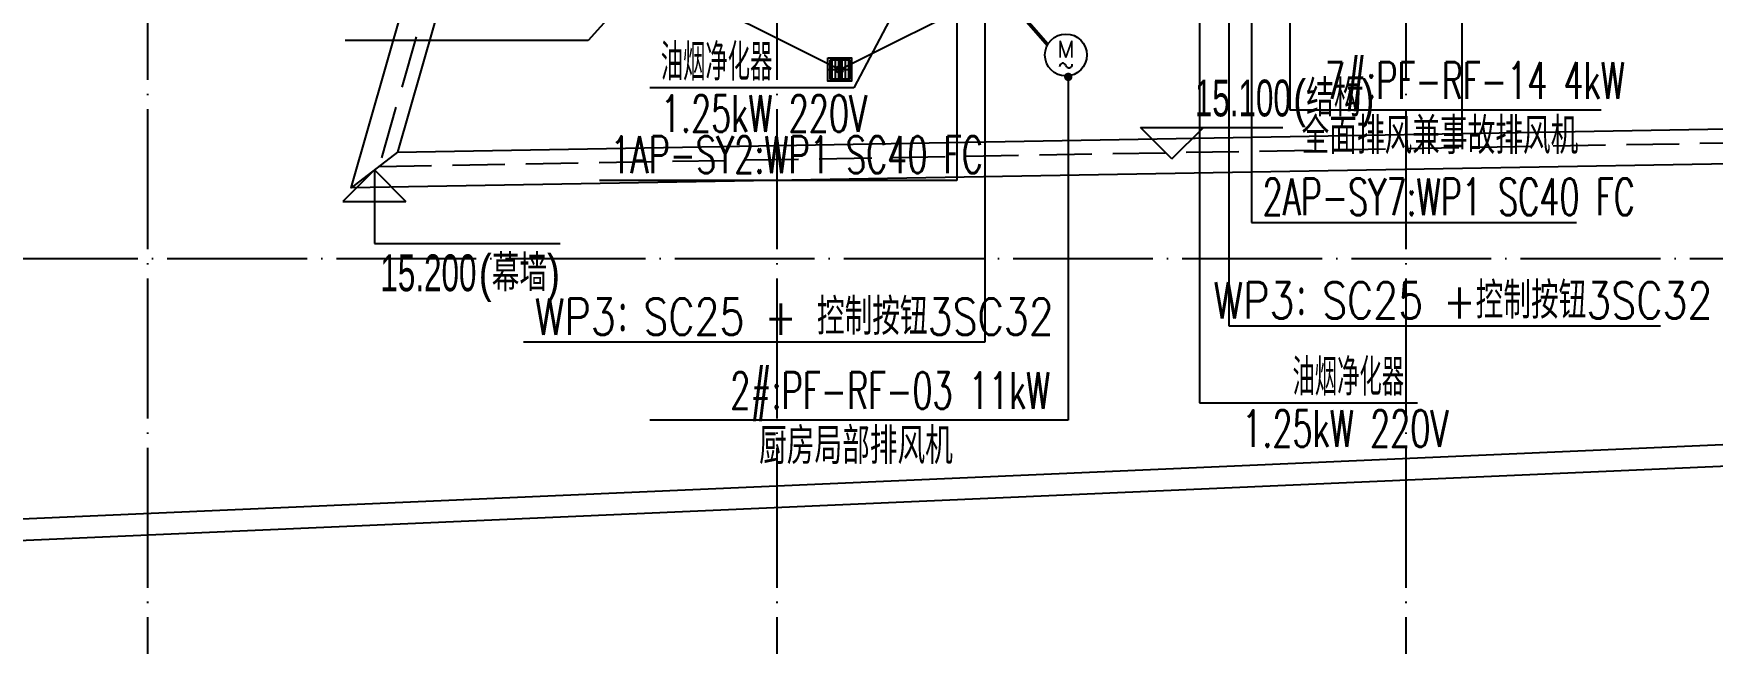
# Model space of a CAD drawing. Extents: x -233336 to 840473, y -28113 to 330904.
# Drawn here: x 12768 to 36785, y 261797 to 270514 of the extents above; entities that cross this region are included whole.
import ezdxf
from ezdxf.enums import TextEntityAlignment as Align
from ezdxf.xclip import XClip

# ---------------------------------------------------------------- set-up
doc = ezdxf.new("R2010")
doc.units = 0
doc.header["$LTSCALE"] = 1000
doc.header["$XCLIPFRAME"] = 2
doc.linetypes.add('104-14# 核心筒$0$DOTE', pattern=[2.42, 2, -0.2, 0.02, -0.2])
doc.linetypes.add('X-104 14#平面$0$DASH', pattern=[0.35, 0.25, -0.1])
doc.layers.get('0').update_dxf_attribs({"linetype": 'CONTINUOUS'})
for name, color, linetype in [('104-14# 核心筒$0$A_AXIS-轴线', 8, '104-14# 核心筒$0$DOTE'), ('DIM-动力', 80, 'CONTINUOUS'), ('EQUIP-动力', 80, 'CONTINUOUS'), ('TEL_LEAD', 80, 'CONTINUOUS'), ('WIRE-动力', 50, 'CONTINUOUS'), ('X-104 14#平面$0$01-标注_标高', 8, 'CONTINUOUS'), ('X-104 14#平面$0$A-O_分水线', 8, 'CONTINUOUS'), ('X-104 14#平面$0$A-O_屋面', 8, 'CONTINUOUS'), ('X-104 14#平面$0$A-TECH_结构', 8, 'CONTINUOUS'), ('修改桥架规格', 6, 'CONTINUOUS')]:
    doc.layers.add(name, color=color, linetype=linetype)
doc.layers.add('X-104 14#平面$0$04-不打印_辅助线', color=8, linetype='CONTINUOUS', plot=False)
doc.styles.add('_TEL_DIM', font='ROMANS2', dxfattribs={"width": 0.8, "height": 3.5, "bigfont": 'HZDF2'})
doc.styles.add('X-104 14#平面$0$_TCH_DIM', font='ros.shx', dxfattribs={"width": 0.8, "bigfont": 'jd.shx'})

# ---------------------------------------------------------------- blocks, each defined once
blk = doc.blocks.new('$equip$00001811')
blk.add_circle((0, 0), 0.5)
for centre, radius, start, end in [((-0.073, -0.273), 0.0768, 17.2272, 184.2164), ((0.073, -0.227), 0.0769, 197.2591, 5.1179)]:
    blk.add_arc(centre, radius, start, end)
at = {"color": 7, "style": '_TEL_DIM'}
blk.add_attdef('$TEXT$', text='', height=0.4, dxfattribs=at).set_placement((0.001, 0.137), align=Align.MIDDLE_CENTER)
at = {"color": 7, "style": '_TEL_DIM', "flags": 1}
blk.add_attdef('A', text='', height=0.00002, dxfattribs=at).set_placement((0, 0), align=Align.MIDDLE_CENTER)
blk = doc.blocks.new('104-14# 核心筒')
at = {"layer": '104-14# 核心筒$0$A_AXIS-轴线'}
for p, q in [((14400, 317833.6), (14400, 259754.9)), ((23400, 317833.6), (23400, 259754.9)), ((32400, 317833.6), (32400, 259754.9)), ((-9520, 267300), (59400, 267300))]:
    blk.add_line(p, q, dxfattribs=at)
blk = doc.blocks.new('X-104 14#平面$0$0000')
blk.add_line((-17100, 971), (-8200, 5421))
for points in [[(-8200, 5421), (-8200, 57)], [(-22335, 3589), (-17100, 971)]]:
    blk.add_lwpolyline(points)
blk = doc.blocks.new('X-104 14#平面$0$jtkjuyriuy')
h = blk.add_hatch()
h.set_pattern_fill('ANSI31', color=8, scale=30, angle=45)
h.set_pattern_definition([(90, (0, 0), (-47.625, 1e-14), [])])
h.paths.add_polyline_path([(-138, 138), (138, 138), (138, -138), (-138, -138)])
for points in [[(-168, 168), (168, 168), (168, -168), (-168, -168)], [(-138, 138), (138, 138), (138, -138), (-138, -138)]]:
    blk.add_lwpolyline(points, close=True)
at = {"layer": 'X-104 14#平面$0$04-不打印_辅助线'}
for p, q in [((-168, 0), (168, 0)), ((0, 168), (0, -168))]:
    blk.add_line(p, q, dxfattribs=at)
blk = doc.blocks.new('X-104 14#平面$0$ddddllll')
at = {"layer": 'X-104 14#平面$0$A-O_分水线'}
blk.add_blockref('X-104 14#平面$0$jtkjuyriuy', (0, 671), dxfattribs=at)
blk = doc.blocks.new('X-104 14#平面$0$000003333')
blk.add_circle((24300, 270000), 50)
blk = doc.blocks.new('X-104 14#平面')
at = {"layer": 'X-104 14#平面$0$01-标注_标高'}
for p, q in [((29052.2, 268722.5), (28602.2, 269172.5)), ((28602.2, 269172.5), (30637, 269172.5)), ((29052.2, 268722.5), (29502.2, 269172.5)), ((17642.7, 268564.1), (17192.7, 268114.1)), ((17642.7, 268564.1), (18092.7, 268114.1)), ((17642.7, 268564.1), (17642.7, 267514.1)), ((17192.7, 268114.1), (18092.7, 268114.1)), ((17642.7, 267514.1), (20302.2, 267514.1))]:
    blk.add_line(p, q, dxfattribs=at)
at = {"layer": 'X-104 14#平面$0$A-O_屋面'}
for points in [[(82349.8, 264577.4), (83499.8, 267565.9), (52926.6, 266284.7), (53491, 268939.8), (17309.3, 268308.2), (22065.4, 284894.6), (62738.3, 285920), (62307.5, 284891.2), (92265.6, 286255.1), (99426.9, 312025), (120741.8, 306094.6), (117562.9, 278400.5), (119297.3, 278014.5), (109062.3, 262867.9), (82417.6, 264753.6)], [(17976.2, 268819.9), (17309.3, 268308.2)]]:
    blk.add_lwpolyline(points, dxfattribs=at)
blk.add_lwpolyline([(83126.9, 265204.7), (108809.6, 263387.1), (118471.8, 277685.9), (117014.8, 278010.2), (120196.4, 305727.4), (99774.7, 311409.3), (92650.5, 285772.1), (61541.2, 284355.8), (61978.8, 285400.7), (22444.8, 284404), (17976.2, 268819.9), (54110.7, 269450.7), (53549.7, 266811.2), (84240.1, 268097.3)], close=True, dxfattribs=at)
at = {"layer": 'X-104 14#平面$0$A-O_屋面', "ltscale": 5}
blk.add_lwpolyline([(95099.4, 296471), (89096.5, 298141.2), (77166, 288800), (8392.2, 288800), (5790.4, 276559.6), (2660.3, 277224.9), (-2631.9, 278349.8), (-6009.8, 262458.3), (40178.1, 264474.9), (39845.1, 262383.6), (83828.3, 264653.8)], dxfattribs=at)
blk.add_lwpolyline([(2660.3, 277224.9), (-2631.9, 278349.8), (-6009.8, 262458.3), (40178.1, 264474.9), (39845.1, 262383.6), (83828.3, 264653.8), (82417.6, 264753.6), (82467.7, 264883.9), (40199.6, 262702.3), (40532.1, 264790.6), (-5635.8, 262774.9), (-2400.9, 277994), (2597.9, 276931.4)], close=True, dxfattribs=at)
at = {"layer": 'X-104 14#平面$0$A-TECH_结构', "linetype": 'X-104 14#平面$0$DASH', "ltscale": 3}
blk.add_lwpolyline([(82843.2, 265024.2), (82843.2, 265024.2), (108910.7, 263179.4), (118802, 277817.3), (117234.1, 278166.3), (120414.6, 305874.3), (99635.5, 311655.6), (92496.6, 285965.3), (61847.8, 284570), (62282.6, 285608.4), (22293, 284600.3), (17709.4, 268615.2), (53862.8, 269246.3), (53300.5, 266600.6), (83944, 267884.8), (82843.2, 265024.2), (82843.2, 265024.2)], dxfattribs=at)
ref = blk.add_blockref('104-14# 核心筒', (0, 0))
XClip(ref).set_block_clipping_path([(-38664.3623821461, -25500), (139216.5485069363, 330900)])
for name, p in [('X-104 14#平面$0$ddddllll', (24300, 269328.8)), ('X-104 14#平面$0$000003333', (0, 0))]:
    blk.add_blockref(name, p)
at = {"layer": 'X-104 14#平面$0$A-O_分水线'}
blk.add_blockref('X-104 14#平面$0$0000', (41400, 269028.8), dxfattribs=at)
at = {"layer": 'X-104 14#平面$0$01-标注_标高', "color": 7, "style": 'X-104 14#平面$0$_TCH_DIM'}
for s, height, width, p in [('15.100', 525, 0.64, (29380, 269330)), ('(结构)', 520.93, 0.8, (30787, 269330)), ('15.200', 525, 0.64, (17729.2, 266831.6)), ('(幕墙)', 520.93, 0.8, (19136.2, 266831.6))]:
    blk.add_text(s, height=height, dxfattribs=dict(at, width=width)).set_placement(p)

msp = doc.modelspace()

# ---------------------------------------------------------------- linework, layer by layer
at = {"layer": 'DIM-动力', "color": 80}
for p, q in [((25976.1, 273564), (25976.1, 268415.3)), ((30189.9, 273240), (30189.9, 267812.5)), ((22858.9, 272807.1), (20700.7, 270414.4)), ((29446.5, 271940), (29446.5, 265235.3)), ((25331, 271311.7), (24500.1, 269737.7)), ((20700.7, 270414.4), (17225.6, 270414.4)), ((24500.1, 269737.7), (21583.1, 269737.7)), ((25976.1, 268415.3), (20862.1, 268415.3)), ((30189.9, 267812.5), (34839.9, 267812.5)), ((29446.5, 265235.3), (32567, 265235.3))]:
    msp.add_line(p, q, dxfattribs=at)
at = {"layer": 'TEL_LEAD', "color": 80}
for p, q in [((30740, 274201.9), (30740, 269422)), ((27569.6, 269894.9), (27569.6, 264989.7)), ((30740, 269422), (35195.3, 269422)), ((27569.6, 264989.7), (21582.6, 264989.7))]:
    msp.add_line(p, q, dxfattribs=at)
at = {"layer": 'TEL_LEAD', "color": 80, "const_width": 60}
msp.add_lwpolyline([(27569.6, 269924.9, 1), (27569.6, 269864.9, 1)], format="xyb", close=True, dxfattribs=at)
at = {"layer": 'WIRE-动力', "color": 50, "const_width": 52.5}
msp.add_lwpolyline([(27274, 270354.4), (25224.1, 272694.6)], dxfattribs=at)
at = {"layer": '修改桥架规格'}
for p, q in [((29868.4, 273868.4), (29868.4, 266334)), ((26376.3, 273004.5), (26376.3, 266102.1)), ((29868.4, 266334), (36041.3, 266334)), ((26376.3, 266102.1), (19778.1, 266102.1))]:
    msp.add_line(p, q, dxfattribs=at)

# ---------------------------------------------------------------- block references
msp.add_blockref('X-104 14#平面', (0, 0))
at = {"layer": 'EQUIP-动力', "color": 80, "xscale": 600, "yscale": 600, "zscale": 600}
msp.add_blockref('$equip$00001811', (27535.7, 270207.7, 3000), dxfattribs=at).add_auto_attribs({'$TEXT$': 'M'})

# ---------------------------------------------------------------- texts
at = {"layer": 'DIM-动力', "color": 7, "style": '_TEL_DIM', "width": 0.64}
for s, p in [('油烟净化器 ', (21740.6, 269842.7)), ('1.25kW 220V', (21740.6, 269107.7)), ('1AP-SY2:WP1 SC40 FC', (21019.6, 268520.3)), ('2AP-SY7:WP1 SC40 FC', (30349.2, 267917.5)), ('油烟净化器 ', (30777.5, 265340.3)), ('1.25kW 220V', (30057.5, 264605.3))]:
    msp.add_text(s, height=525, dxfattribs=at).set_placement(p)
at = {"layer": 'TEL_LEAD', "color": 7, "style": '_TEL_DIM'}
for s, height, width, p in [('7#:PF-RF-14 4kW', 525, 0.64, (31241.3, 269581.3)), ('全面排风兼事故排风机', 520.87, 0.8, (30907.3, 268792)), ('2#:PF-RF-03 11kW', 525, 0.64, (22733.9, 265149)), ('厨房局部排风机', 520.87, 0.8, (23147.4, 264359.7))]:
    msp.add_text(s, height=height, dxfattribs=dict(at, width=width)).set_placement(p)
at = {"layer": '修改桥架规格', "color": 7, "style": '_TEL_DIM', "width": 0.8}
for s, p in [('WP3：SC25 +控制按钮3SC32 ', (29644.5, 266439)), ('WP3：SC25 + 控制按钮3SC32', (19935.6, 266207.1))]:
    msp.add_text(s, height=520.866, dxfattribs=at).set_placement(p)

doc.saveas('drawing.dxf')
